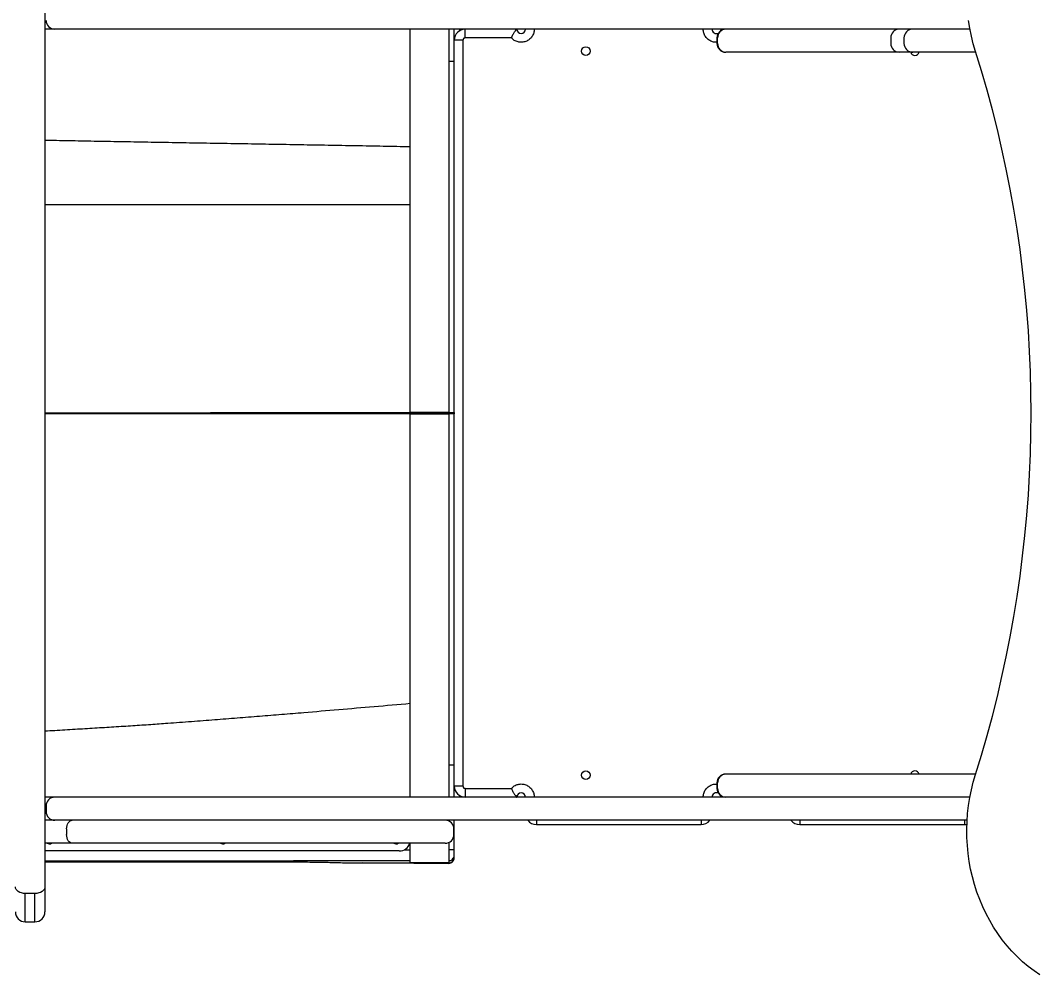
# Model space of a CAD drawing. Header units: millimetres. Extents: x -6502 to 7455, y -8041 to 5981.
# Drawn here: x -3928 to -3000, y 1419 to 2289 of the extents above; entities that cross this region are included whole.
import ezdxf

# ---------------------------------------------------------------- set-up
doc = ezdxf.new("R2010")
doc.units = ezdxf.units.MM
for name, color, linetype in [('DIKOM_ОБЪЕКТ', 7, 'Continuous'), ('DIKOM_РАЗМЕР_ЗОНА', 7, 'Continuous'), ('DIKOM_РАЗМЕР_ОБЪЕКТА', 7, 'Continuous')]:
    doc.layers.add(name, color=color, linetype=linetype)
doc.styles.add('style1', font='arial.ttf', dxfattribs={"width": 0.8})
doc.dimstyles.new('1-50', dxfattribs={"dimtxt": 300, "dimasz": 200, "dimexe": 100, "dimexo": 0, "dimgap": 100, "dimtad": 1, "dimtxsty": 'style1', "dimcen": 200, "dimclrd": 7, "dimclre": 7, "dimclrt": 7, "dimadec": 1, "dimazin": 2, "dimtfac": 1, "dimtmove": 0, "dimatfit": 2, "dimfxl": 0, "dimlwd": 25, "dimlwe": 18, "dimarcsym": 0})

# ---------------------------------------------------------------- blocks, each defined once
blk = doc.blocks.new('*D9')
at = {"layer": 'Defpoints', "color": 0, "transparency": 16777216}
for p in [(-5002.4, 2279.35), (3221.36, -679.08), (3221.36, -6822.7)]:
    blk.add_point(p, dxfattribs=at)
at = {"layer": 'DIKOM_РАЗМЕР_ОБЪЕКТА', "color": 7, "lineweight": 18, "transparency": 16777216}
for p, q in [((-5002.4, 2279.35), (-5002.4, -6922.7)), ((3221.36, -679.08), (3221.36, -6922.7))]:
    blk.add_line(p, q, dxfattribs=at)
at = {"layer": 'DIKOM_РАЗМЕР_ОБЪЕКТА', "color": 7, "lineweight": 25, "transparency": 16777216}
blk.add_line((-4802.4, -6822.7), (3021.36, -6822.7), dxfattribs=at)
at = {"layer": 'DIKOM_РАЗМЕР_ОБЪЕКТА', "color": 7, "transparency": 16777216}
for points in [[(-4802.4, -6789.37), (-4802.4, -6856.04), (-5002.4, -6822.7)], [(3021.36, -6789.37), (3021.36, -6856.04), (3221.36, -6822.7)]]:
    blk.add_solid(points, dxfattribs=at)
at = {"layer": 'DIKOM_РАЗМЕР_ОБЪЕКТА', "color": 7, "transparency": 16777216, "insert": (-897.4, -6569.53), "char_height": 300, "attachment_point": 5, "style": 'style1'}
blk.add_mtext('8200', dxfattribs=at)
blk = doc.blocks.new('*D11')
at = {"layer": 'Defpoints', "color": 0, "transparency": 16777216}
for p in [(-6502.4, 2127.77), (4721.36, -677.29), (4721.36, -7940.86)]:
    blk.add_point(p, dxfattribs=at)
at = {"layer": 'DIKOM_РАЗМЕР_ЗОНА', "color": 7, "lineweight": 18, "transparency": 16777216}
for p, q in [((-6502.4, 2127.77), (-6502.4, -8040.86)), ((4721.36, -677.29), (4721.36, -8040.86))]:
    blk.add_line(p, q, dxfattribs=at)
at = {"layer": 'DIKOM_РАЗМЕР_ЗОНА', "color": 7, "lineweight": 25, "transparency": 16777216}
blk.add_line((-6302.4, -7940.86), (4521.36, -7940.86), dxfattribs=at)
at = {"layer": 'DIKOM_РАЗМЕР_ЗОНА', "color": 7, "transparency": 16777216}
for points in [[(-6302.4, -7907.52), (-6302.4, -7974.19), (-6502.4, -7940.86)], [(4521.36, -7907.52), (4521.36, -7974.19), (4721.36, -7940.86)]]:
    blk.add_solid(points, dxfattribs=at)
at = {"layer": 'DIKOM_РАЗМЕР_ЗОНА', "color": 7, "transparency": 16777216, "insert": (-207.97, -7687.68), "char_height": 300, "attachment_point": 5, "style": 'style1'}
blk.add_mtext('11200', dxfattribs=at)

msp = doc.modelspace()

# ---------------------------------------------------------------- linework, layer by layer
at = {"layer": 'DIKOM_ОБЪЕКТ', "color": 7, "linetype": 'Continuous', "lineweight": 15}
for p, q in [((-3062.645, 2280.685), (-3894.753, 2280.685)), ((-3527.754, 2279.346), (-3527.754, 2280.685)), ((-3522.754, 2272.685), (-3522.754, 2280.685)), ((-3062.645, 2280.685), (-3112.753, 2280.685)), ((-3524.753, 2270.685), (-3532.753, 2270.685)), ((-3524.753, 2270.685), (-3524.753, 1590.685)), ((-3480.698, 2272.685), (-3522.754, 2272.685)), ((-3293.251, 2272.685), (-3293.251, 2267.685)), ((-3292.648, 2272.685), (-3293.251, 2272.685)), ((-3292.648, 2267.685), (-3293.251, 2267.685)), ((-3292.648, 2267.685), (-3292.648, 2272.685)), ((-3134.815, 2272.685), (-3134.815, 2267.685)), ((-3122.753, 2272.685), (-3122.753, 2267.685)), ((-3127.297, 2259.685), (-3285.13, 2259.685)), ((-3057.343, 2259.685), (-3112.753, 2259.685)), ((-3537.753, 2251.204), (-3537.753, 1931.185)), ((-3532.753, 2251.204), (-3537.753, 2251.204)), ((-3532.753, 1931.185), (-3532.753, 2251.204)), ((-3572.753, 2120.685), (-3572.753, 2173.37)), ((-3572.753, 1931.185), (-3572.753, 2120.685)), ((-3905.753, 1931.14), (-3776.217, 1931.122)), ((-3775.919, 1930.685), (-3905.753, 1930.685)), ((-3905.753, 1930.685), (-3775.979, 1930.685)), ((-3537.753, 1931.185), (-3572.753, 1931.185)), ((-3572.753, 1930.685), (-3572.753, 1931.185)), ((-3572.753, 1930.685), (-3537.753, 1930.685)), ((-3537.753, 1931.185), (-3537.753, 1930.685)), ((-3537.753, 1931.185), (-3532.753, 1931.185)), ((-3537.753, 1930.185), (-3537.753, 1930.685)), ((-3532.753, 1931.185), (-3532.753, 1930.185)), ((-3776.157, 1930.124), (-3905.753, 1930.142)), ((-3572.753, 1666.221), (-3572.753, 1930.185)), ((-3572.753, 1930.185), (-3537.753, 1930.185)), ((-3537.753, 1930.185), (-3537.753, 1610.166)), ((-3532.753, 1930.185), (-3537.753, 1930.185)), ((-3532.753, 1610.166), (-3532.753, 1930.185)), ((-3537.753, 1610.166), (-3532.753, 1610.166)), ((-3127.297, 1601.685), (-3285.13, 1601.685)), ((-3057.491, 1601.685), (-3112.753, 1601.685)), ((-3524.753, 1590.685), (-3532.753, 1590.685)), ((-3522.754, 1588.685), (-3480.698, 1588.685)), ((-3522.754, 1588.685), (-3522.754, 1580.685)), ((-3293.251, 1593.685), (-3293.251, 1588.685)), ((-3292.648, 1593.685), (-3293.251, 1593.685)), ((-3292.648, 1588.685), (-3293.251, 1588.685)), ((-3292.648, 1588.685), (-3292.648, 1593.685)), ((-3062.731, 1580.685), (-3894.753, 1580.685)), ((-3527.754, 1580.685), (-3527.754, 1582.025)), ((-3062.731, 1580.685), (-3112.753, 1580.685)), ((-3905.705, 1572.685), (-3904.754, 1572.685)), ((-3904.754, 1572.685), (-3904.754, 1567.685)), ((-3904.754, 1567.685), (-3905.675, 1567.685)), ((-3065.236, 1559.685), (-3894.753, 1559.685)), ((-3537.753, 1559.685), (-3537.753, 1559.022)), ((-3532.753, 1532.713), (-3532.753, 1559.685)), ((-3457.754, 1559.685), (-3457.754, 1555.685)), ((-3307.753, 1559.685), (-3307.753, 1555.685)), ((-3217.753, 1559.685), (-3217.753, 1555.685)), ((-3067.754, 1559.685), (-3067.754, 1555.685)), ((-3886.047, 1551.685), (-3886.047, 1546.685)), ((-3532.944, 1546.685), (-3532.944, 1551.685)), ((-3457.754, 1555.685), (-3307.753, 1555.685)), ((-3217.753, 1555.685), (-3067.754, 1555.685)), ((-3582.754, 1531.685), (-3905.753, 1531.685)), ((-3578.337, 1532.713), (-3572.753, 1532.713)), ((-3572.753, 1532.713), (-3572.753, 1538.685)), ((-3537.753, 1539.349), (-3537.753, 1532.713)), ((-3537.753, 1522.713), (-3537.753, 1520.685)), ((-3532.753, 1525.684), (-3532.753, 1527.712)), ((-3532.753, 1525.362), (-3532.753, 1525.684)), ((-3905.753, 1521.863), (-3712.754, 1521.863)), ((-3616.707, 1520.685), (-3572.753, 1520.685)), ((-3537.753, 1520.685), (-3572.753, 1520.685)), ((-3537.753, 1520.362), (-3559.242, 1520.362)), ((-3537.753, 1520.685), (-3537.753, 1520.362)), ((-3914.853, 1492.881), (-3923.653, 1492.881)), ((-3923.653, 1467.024), (-3923.653, 1492.881)), ((-3914.853, 1467.024), (-3914.853, 1492.881)), ((-3923.653, 1467.024), (-3914.853, 1467.024))]:
    msp.add_line(p, q, dxfattribs=at)
at = {"layer": 'DIKOM_ОБЪЕКТ', "color": 7, "linetype": 'Continuous', "lineweight": 15, "flags": 128}
for points in [[(-3057.574, 2260.413), (-3059.61, 2267.341), (-3061.351, 2274.375), (-3062.794, 2281.498), (-3063.933, 2288.695)], [(-3289.753, 2280.685), (-3289.949, 2279.449), (-3290.106, 2279.044)], [(-3057.574, 1601.425), (-3052.149, 1619.031), (-3047.023, 1636.757), (-3042.198, 1654.594), (-3037.675, 1672.537), (-3033.457, 1690.579), (-3029.545, 1708.712), (-3025.94, 1726.93), (-3022.644, 1745.226), (-3019.658, 1763.593), (-3016.983, 1782.024), (-3014.621, 1800.511), (-3012.572, 1819.048), (-3010.837, 1837.628), (-3009.416, 1856.244), (-3008.311, 1874.888), (-3007.521, 1893.553), (-3007.047, 1912.232), (-3006.888, 1930.919), (-3007.047, 1949.606), (-3007.521, 1968.285), (-3008.311, 1986.951), (-3009.416, 2005.595), (-3010.837, 2024.21), (-3012.572, 2042.79), (-3014.621, 2061.327), (-3016.983, 2079.814), (-3019.658, 2098.245), (-3022.644, 2116.612), (-3025.94, 2134.908), (-3029.545, 2153.126), (-3033.457, 2171.259), (-3037.675, 2189.301), (-3042.198, 2207.244), (-3047.023, 2225.082), (-3052.149, 2242.807), (-3057.574, 2260.413)], [(-3776.217, 1931.122), (-3776.207, 1931.034), (-3776.191, 1930.951), (-3776.167, 1930.876), (-3776.138, 1930.81), (-3776.103, 1930.757), (-3776.064, 1930.718), (-3776.022, 1930.693), (-3775.979, 1930.685)], [(-3776.157, 1930.124), (-3776.158, 1930.23), (-3776.148, 1930.333), (-3776.128, 1930.43), (-3776.099, 1930.517), (-3776.061, 1930.588), (-3776.018, 1930.641), (-3775.97, 1930.674), (-3775.919, 1930.685)], [(-2998.793, 1418.701), (-3004.252, 1422.413), (-3009.548, 1426.429), (-3014.667, 1430.738), (-3019.599, 1435.33), (-3024.331, 1440.194), (-3028.853, 1445.319), (-3033.152, 1450.692), (-3037.219, 1456.301), (-3041.045, 1462.133), (-3044.62, 1468.172), (-3047.936, 1474.406), (-3050.984, 1480.819), (-3053.758, 1487.396), (-3056.251, 1494.122), (-3058.457, 1500.979), (-3060.371, 1507.953), (-3061.988, 1515.027), (-3063.305, 1522.183), (-3064.318, 1529.404), (-3065.025, 1536.674), (-3065.423, 1543.975), (-3065.514, 1551.29), (-3065.295, 1558.601), (-3064.768, 1565.892), (-3063.933, 1573.144), (-3062.794, 1580.34), (-3061.351, 1587.463), (-3059.61, 1594.497), (-3057.574, 1601.425)], [(-3290.106, 1582.326), (-3289.949, 1581.921), (-3289.753, 1580.685)], [(-3886.047, 1551.685), (-3885.949, 1553.246), (-3885.661, 1554.747), (-3885.192, 1556.13), (-3884.561, 1557.342), (-3883.792, 1558.337), (-3882.915, 1559.076), (-3881.963, 1559.532), (-3880.974, 1559.685)], [(-3067.754, 1555.685), (-3065.802, 1555.877), (-3065.41, 1555.964)], [(-3880.974, 1538.685), (-3881.963, 1538.839), (-3882.915, 1539.294), (-3883.792, 1540.033), (-3884.561, 1541.028), (-3885.192, 1542.241), (-3885.661, 1543.624), (-3885.949, 1545.125), (-3886.047, 1546.685)], [(-3532.753, 1532.713), (-3532.85, 1532.713), (-3533.134, 1532.713), (-3533.596, 1532.713), (-3534.218, 1532.713), (-3534.975, 1532.713), (-3535.84, 1532.713), (-3536.778, 1532.713), (-3537.753, 1532.713)], [(-3923.653, 1492.881), (-3925.429, 1492.996), (-3927.136, 1493.336), (-3928.709, 1493.89), (-3930.088, 1494.635), (-3931.22, 1495.543), (-3932.061, 1496.579), (-3932.578, 1497.703), (-3932.753, 1498.871)], [(-3905.753, 1498.871), (-3905.928, 1497.703), (-3906.446, 1496.579), (-3907.287, 1495.543), (-3908.419, 1494.635), (-3909.798, 1493.89), (-3911.371, 1493.336), (-3913.078, 1492.996), (-3914.853, 1492.881)]]:
    msp.add_lwpolyline(points, dxfattribs=at)
at = {"layer": 'DIKOM_ОБЪЕКТ', "color": 7, "linetype": 'Continuous', "lineweight": 15}
for centre in [(-3412.753, 2260.685), (-3412.753, 1600.685)]:
    msp.add_circle(centre, 4, dxfattribs=at)
for centre, radius, start, end in [((-3896.753, 2288.685), 8, 180, 270), ((-3522.753, 2270.685), 10, 90, 180), ((-3471.753, 2280.685), 4, 180, 0), ((-3293.753, 2280.685), 4, 180, 297.71231), ((-3285.251, 2272.685), 8, 90, 180), ((-3284.882, 2272.919), 7.77, 91.834301, 181.724523), ((-3127.048, 2272.919), 7.77, 91.835775, 181.723049), ((-3114.753, 2272.685), 8, 90, 180), ((-3285.251, 2267.685), 8, 180, 270), ((-3284.882, 2267.451), 7.77, 178.274748, 268.166427), ((-3127.048, 2267.451), 7.77, 178.276223, 268.164953), ((-3114.753, 2267.685), 8, 180, 270), ((-3112.753, 2260.685), 4, 194.612346, 345.522488), ((-3533.253, 1931.185), 0.5, 270, 0.000008), ((-3533.253, 1930.185), 0.5, 0, 90), ((-3285.251, 1593.685), 8, 90, 180), ((-3284.881, 1593.919), 7.77, 91.836068, 181.724461), ((-3112.753, 1600.685), 4, 14.477512, 165.215931), ((-3522.753, 1590.685), 10, 180, 270), ((-3285.251, 1588.685), 8, 180, 270), ((-3284.882, 1588.451), 7.77, 178.273806, 268.165665), ((-3896.753, 1572.685), 8, 90, 180), ((-3471.753, 1580.685), 4, 0, 180), ((-3293.753, 1580.685), 4, 62.288259, 180), ((-3896.753, 1567.685), 8, 180, 270), ((-3540.944, 1551.685), 8, 0, 90), ((-3457.753, 1565.685), 10, 216.869898, 270), ((-3307.753, 1565.685), 10, 270, 323.130102), ((-3217.753, 1565.685), 10, 216.869898, 270), ((-3540.944, 1546.685), 8, 270, 0), ((-3901.753, 1542.685), 4.5, 242.904938, 295.490228), ((-3743.753, 1542.685), 4.5, 242.904938, 295.490228), ((-3585.753, 1542.685), 4.5, 242.904938, 295.490228), ((-3582.753, 1541.685), 10, 270, 342.402332), ((-3537.753, 1527.713), 4.999, 269.991429, 359.997642), ((-3537.753, 1525.685), 5, 269.992983, 359.996088), ((-3537.753, 1525.362), 4.999, 269.991429, 359.997642), ((-3923.653, 1476.124), 9.1, 180, 270), ((-3914.853, 1476.124), 9.1, 270, 0)]:
    msp.add_arc(centre, radius, start, end, dxfattribs=at)
for points, knots in [([(-3905.753, 2362.499), (-3905.753, 2356.282), (-3905.753, 2343.848), (-3905.753, 2324.315), (-3905.753, 2304.079), (-3905.753, 2282.998), (-3905.753, 2262.751), (-3905.753, 2243.512), (-3905.753, 2225.392), (-3905.753, 2206.857), (-3905.753, 2187.917), (-3905.753, 2166.813), (-3905.753, 2143.494), (-3905.753, 2117.818), (-3905.753, 2091.716), (-3905.753, 2065.179), (-3905.753, 2038.47), (-3905.753, 2011.644), (-3905.753, 1984.772), (-3905.753, 1957.765), (-3905.753, 1930.521), (-3905.753, 1903.113), (-3905.753, 1875.619), (-3905.753, 1848.264), (-3905.753, 1821.133), (-3905.753, 1796.193), (-3905.753, 1773.42), (-3905.753, 1752.819), (-3905.753, 1732.494), (-3905.753, 1712.462), (-3905.753, 1691.014), (-3905.753, 1668.23), (-3905.753, 1644.364), (-3905.753, 1621.12), (-3905.753, 1598.615), (-3905.753, 1576.968), (-3905.753, 1556.19), (-3905.753, 1536.348), (-3905.753, 1517.186), (-3905.753, 1504.977), (-3905.753, 1498.871)], [0, 0, 0, 0, 0.02604, 0.052076, 0.078684, 0.1054517, 0.132588, 0.1541407, 0.1756992, 0.1976448, 0.2196511, 0.2416671, 0.270164, 0.2986559, 0.3274437, 0.3563035, 0.3853155, 0.4139079, 0.4425505, 0.4712717, 0.4999998, 0.5292495, 0.5584938, 0.5876508, 0.6167636, 0.6457574, 0.6684332, 0.6911156, 0.7135582, 0.7359418, 0.7583355, 0.7863518, 0.8143633, 0.8419404, 0.8693711, 0.89646, 0.9227494, 0.948854, 0.9744244, 1, 1, 1, 1]), ([(-3896.754, 2280.685), (-3896.81, 2280.685), (-3896.927, 2280.685), (-3897.901, 2280.685), (-3899.514, 2280.685), (-3901.796, 2280.685), (-3903.982, 2280.685), (-3905.391, 2280.685), (-3905.753, 2280.685)], [0, 0, 0, 0, 0.172164, 0.3546402, 0.544708, 0.7388056, 0.9328973, 1, 1, 1, 1]), ([(-3894.753, 2280.685), (-3895.005, 2280.685), (-3895.393, 2280.685), (-3895.859, 2280.685), (-3896.177, 2280.685), (-3896.436, 2280.685), (-3896.685, 2280.685), (-3896.727, 2280.685), (-3896.754, 2280.685)], [0, 0, 0, 0, 0.239448, 0.3696604, 0.5000052, 0.6301625, 0.7605377, 1, 1, 1, 1]), ([(-3572.753, 2173.37), (-3572.753, 2197.73), (-3572.753, 2223.611), (-3572.753, 2251), (-3572.753, 2255.571), (-3572.753, 2260.039), (-3572.753, 2264.303), (-3572.753, 2268.263), (-3572.753, 2271.83), (-3572.753, 2274.916), (-3572.753, 2277.469), (-3572.753, 2279.356), (-3572.753, 2280.428), (-3572.753, 2280.647), (-3572.753, 2280.685)], [0, 0, 0, 0, 0.6107029, 0.6488722, 0.6870044, 0.7251357, 0.7632685, 0.8014002, 0.8395328, 0.877665, 0.9157966, 0.953929, 0.9920613, 1, 1, 1, 1]), ([(-3537.753, 2280.685), (-3537.753, 2280.643), (-3537.753, 2280.408), (-3537.753, 2278.887), (-3537.753, 2276.143), (-3537.753, 2272.375), (-3537.753, 2267.832), (-3537.753, 2262.662), (-3537.753, 2257.048), (-3537.753, 2253.156), (-3537.753, 2251.204)], [0, 0, 0, 0, 0.0309411, 0.1695279, 0.307418, 0.4461104, 0.5840331, 0.7225777, 0.8608759, 1, 1, 1, 1]), ([(-3532.753, 2251.204), (-3532.753, 2253.482), (-3532.753, 2258.023), (-3532.753, 2264.567), (-3532.753, 2270.619), (-3532.753, 2275.844), (-3532.753, 2279.242), (-3532.753, 2280.497), (-3532.753, 2280.685)], [0, 0, 0, 0, 0.1940136, 0.386882, 0.5800843, 0.772421, 0.9658361, 1, 1, 1, 1]), ([(-3459.753, 2280.685), (-3459.854, 2279.507), (-3460.061, 2277.096), (-3461.725, 2273.771), (-3464.243, 2271.09), (-3467.41, 2269.313), (-3470.954, 2268.526), (-3474.619, 2268.846), (-3478.076, 2270.216), (-3479.837, 2271.875), (-3480.698, 2272.685)], [0, 0, 0, 0, 0.1221149, 0.2499996, 0.3778914, 0.499996, 0.6221168, 0.7500085, 0.8778929, 1, 1, 1, 1]), ([(-3480.698, 2272.685), (-3480.218, 2273.719), (-3479.711, 2274.81), (-3478.702, 2276.674), (-3477.679, 2278.39), (-3476.527, 2279.87), (-3475.862, 2280.578), (-3475.79, 2280.65), (-3475.754, 2280.685)], [0, 0, 0, 0, 0.2506544, 0.2646174, 0.500254, 0.7493969, 0.8748161, 1, 1, 1, 1]), ([(-3293.251, 2268.828), (-3293.7, 2268.774), (-3295.319, 2268.578), (-3298.1, 2269.356), (-3301.263, 2271.077), (-3303.782, 2273.775), (-3305.445, 2277.096), (-3305.652, 2279.507), (-3305.754, 2280.685)], [0, 0, 0, 0, 0.0700366, 0.2525888, 0.4351166, 0.6262955, 0.817453, 1, 1, 1, 1]), ([(-3288.89, 2279.696), (-3288.969, 2279.804), (-3289.28, 2280.223), (-3289.635, 2280.557), (-3289.714, 2280.643), (-3289.753, 2280.685)], [0, 0, 0, 0, 0.1465648, 0.5736608, 1, 1, 1, 1]), ([(-3112.753, 2280.685), (-3113.005, 2280.685), (-3113.393, 2280.685), (-3113.859, 2280.685), (-3114.177, 2280.685), (-3114.436, 2280.685), (-3114.685, 2280.685), (-3114.727, 2280.685), (-3114.754, 2280.685)], [0, 0, 0, 0, 0.2394417, 0.3696507, 0.4999921, 0.6302423, 0.760544, 1, 1, 1, 1]), ([(-3522.754, 2272.685), (-3523.005, 2272.659), (-3523.393, 2272.617), (-3523.859, 2272.368), (-3524.178, 2272.11), (-3524.436, 2271.791), (-3524.686, 2271.325), (-3524.727, 2270.937), (-3524.753, 2270.685)], [0, 0, 0, 0, 0.2394557, 0.3695282, 0.5000073, 0.630213, 0.7605586, 1, 1, 1, 1]), ([(-3114.754, 2259.685), (-3114.851, 2259.685), (-3115.046, 2259.685), (-3116.617, 2259.685), (-3119.143, 2259.685), (-3122.611, 2259.685), (-3125.737, 2259.685), (-3127.297, 2259.685)], [0, 0, 0, 0, 0.1996035, 0.3997979, 0.600195, 0.800394, 1, 1, 1, 1]), ([(-3112.753, 2259.685), (-3113.005, 2259.685), (-3113.393, 2259.685), (-3113.859, 2259.685), (-3114.177, 2259.685), (-3114.436, 2259.685), (-3114.685, 2259.685), (-3114.727, 2259.685), (-3114.754, 2259.685)], [0, 0, 0, 0, 0.2394417, 0.3696507, 0.4999921, 0.6302423, 0.760544, 1, 1, 1, 1]), ([(-3572.753, 2173.37), (-3580.979, 2173.528), (-3597.535, 2173.845), (-3622.522, 2174.303), (-3647.75, 2174.753), (-3673.128, 2175.195), (-3698.54, 2175.63), (-3723.873, 2176.06), (-3749.019, 2176.484), (-3774.26, 2176.91), (-3799.471, 2177.338), (-3824.519, 2177.77), (-3848.897, 2178.199), (-3872.455, 2178.628), (-3891.346, 2178.98), (-3902.279, 2179.2), (-3905.753, 2179.27)], [0, 0, 0, 0, 0.0722372, 0.1453852, 0.2194021, 0.2940082, 0.3689511, 0.4439842, 0.5188617, 0.5933398, 0.6706721, 0.7470174, 0.8220744, 0.8954926, 0.9667949, 1, 1, 1, 1]), ([(-3572.753, 2120.685), (-3579.826, 2120.685), (-3594.045, 2120.685), (-3615.466, 2120.685), (-3637.036, 2120.685), (-3658.681, 2120.685), (-3682.576, 2120.685), (-3708.615, 2120.685), (-3736.637, 2120.685), (-3763.308, 2120.685), (-3788.553, 2120.685), (-3812.331, 2120.685), (-3835.544, 2120.685), (-3858.121, 2120.685), (-3880.025, 2120.685), (-3895.727, 2120.685), (-3904.244, 2120.685), (-3905.753, 2120.685)], [0, 0, 0, 0, 0.0612706, 0.123174, 0.1855432, 0.2482455, 0.3111761, 0.3937484, 0.4762794, 0.5585262, 0.631527, 0.7039506, 0.7756513, 0.8464986, 0.916375, 0.9851801, 1, 1, 1, 1]), ([(-3776.217, 1931.122), (-3769.938, 1931.124), (-3757.397, 1931.129), (-3737.999, 1931.133), (-3718.232, 1931.138), (-3698.071, 1931.142), (-3677.61, 1931.147), (-3656.932, 1931.153), (-3636.1, 1931.16), (-3615.119, 1931.168), (-3593.986, 1931.178), (-3579.842, 1931.183), (-3572.753, 1931.185)], [0, 0, 0, 0, 0.100332, 0.2003828, 0.300404, 0.4006436, 0.5009974, 0.6008594, 0.7004412, 0.7999938, 0.8997629, 1, 1, 1, 1]), ([(-3775.979, 1930.685), (-3769.697, 1930.685), (-3757.134, 1930.685), (-3737.696, 1930.685), (-3717.901, 1930.685), (-3697.748, 1930.685), (-3677.348, 1930.685), (-3656.746, 1930.685), (-3635.981, 1930.685), (-3615.03, 1930.685), (-3593.931, 1930.685), (-3579.816, 1930.685), (-3572.753, 1930.685)], [0, 0, 0, 0, 0.1004937, 0.2009735, 0.3013433, 0.4015405, 0.5017837, 0.6012046, 0.7005673, 0.800163, 0.900019, 1, 1, 1, 1]), ([(-3572.753, 1930.685), (-3579.854, 1930.685), (-3594.059, 1930.685), (-3615.316, 1930.685), (-3636.454, 1930.685), (-3657.373, 1930.685), (-3676.852, 1930.685), (-3694.902, 1930.685), (-3711.586, 1930.685), (-3728.049, 1930.685), (-3744.268, 1930.685), (-3760.28, 1930.685), (-3770.694, 1930.685), (-3775.919, 1930.685)], [0, 0, 0, 0, 0.1005434, 0.2011269, 0.301762, 0.4021252, 0.5018859, 0.5846689, 0.6673701, 0.7501266, 0.8331134, 0.9162617, 1, 1, 1, 1]), ([(-3572.753, 1930.685), (-3572.753, 1930.678), (-3572.753, 1930.663), (-3572.753, 1930.547), (-3572.753, 1930.382), (-3572.753, 1930.251), (-3572.753, 1930.185)], [0, 0, 0, 0, 0.2500661, 0.500175, 0.7501248, 1, 1, 1, 1]), ([(-3537.753, 1930.685), (-3537.187, 1930.685), (-3536.317, 1930.685), (-3535.269, 1930.685), (-3534.548, 1930.685), (-3533.967, 1930.685), (-3533.406, 1930.685), (-3533.314, 1930.685), (-3533.254, 1930.685)], [0, 0, 0, 0, 0.2394698, 0.3683517, 0.4999912, 0.63164, 0.7605522, 1, 1, 1, 1]), ([(-3537.753, 1930.685), (-3537.187, 1930.685), (-3536.317, 1930.685), (-3535.269, 1930.685), (-3534.548, 1930.685), (-3533.967, 1930.685), (-3533.406, 1930.685), (-3533.314, 1930.685), (-3533.254, 1930.685)], [0, 0, 0, 0, 0.2394698, 0.3683517, 0.4999912, 0.63164, 0.7605522, 1, 1, 1, 1]), ([(-3572.753, 1930.185), (-3579.871, 1930.183), (-3594.098, 1930.177), (-3615.388, 1930.167), (-3636.547, 1930.158), (-3657.485, 1930.151), (-3678.12, 1930.145), (-3698.42, 1930.141), (-3718.392, 1930.137), (-3738.023, 1930.133), (-3757.356, 1930.13), (-3769.877, 1930.126), (-3776.157, 1930.124)], [0, 0, 0, 0, 0.100661, 0.2012076, 0.3018859, 0.4021957, 0.5018949, 0.6012406, 0.7004781, 0.7998513, 0.8996056, 1, 1, 1, 1]), ([(-3905.753, 1641.063), (-3902.77, 1641.236), (-3893.651, 1641.766), (-3878.522, 1642.671), (-3860.537, 1643.764), (-3842.995, 1644.855), (-3825.988, 1645.929), (-3809.689, 1646.993), (-3791.794, 1648.256), (-3772.373, 1649.691), (-3751.212, 1651.312), (-3730.544, 1652.938), (-3710.162, 1654.575), (-3689.937, 1656.229), (-3665.911, 1658.224), (-3637.88, 1660.597), (-3605.554, 1663.376), (-3583.783, 1665.265), (-3572.753, 1666.221)], [0, 0, 0, 0, 0.0274932, 0.0840512, 0.1389416, 0.192323, 0.2443523, 0.2940521, 0.3403159, 0.4055172, 0.4683393, 0.5297838, 0.5904077, 0.6505913, 0.7106215, 0.8052735, 0.9013537, 1, 1, 1, 1]), ([(-3572.753, 1580.685), (-3572.753, 1580.714), (-3572.753, 1580.906), (-3572.753, 1581.705), (-3572.753, 1583.091), (-3572.753, 1584.938), (-3572.753, 1587.165), (-3572.753, 1589.75), (-3572.753, 1592.651), (-3572.753, 1595.823), (-3572.753, 1599.217), (-3572.753, 1602.78), (-3572.753, 1607.687), (-3572.753, 1613.938), (-3572.753, 1621.397), (-3572.753, 1628.87), (-3572.753, 1643.81), (-3572.753, 1656.261), (-3572.753, 1666.221)], [0, 0, 0, 0, 0.006745, 0.0449344, 0.0831228, 0.1213124, 0.1595017, 0.1976917, 0.2358813, 0.2740698, 0.3122589, 0.3504472, 0.3886371, 0.4650041, 0.5414328, 0.6178591, 0.6942877, 1, 1, 1, 1]), ([(-3537.753, 1610.166), (-3537.753, 1608.227), (-3537.753, 1604.344), (-3537.753, 1598.745), (-3537.753, 1593.567), (-3537.753, 1589.026), (-3537.753, 1585.247), (-3537.753, 1582.498), (-3537.753, 1580.966), (-3537.753, 1580.73), (-3537.753, 1580.685)], [0, 0, 0, 0, 0.1381336, 0.2766374, 0.4144457, 0.5530596, 0.6908984, 0.829361, 0.9675824, 1, 1, 1, 1]), ([(-3532.753, 1580.685), (-3532.753, 1580.885), (-3532.753, 1582.147), (-3532.753, 1585.561), (-3532.753, 1590.785), (-3532.753, 1596.846), (-3532.753, 1603.373), (-3532.753, 1607.904), (-3532.753, 1610.166)], [0, 0, 0, 0, 0.0361632, 0.2284549, 0.4218262, 0.6140739, 0.8072962, 1, 1, 1, 1]), ([(-3114.754, 1601.685), (-3114.851, 1601.685), (-3115.046, 1601.685), (-3116.617, 1601.685), (-3119.143, 1601.685), (-3122.611, 1601.685), (-3125.737, 1601.685), (-3127.297, 1601.685)], [0, 0, 0, 0, 0.1996035, 0.3997979, 0.600195, 0.800394, 1, 1, 1, 1]), ([(-3112.753, 1601.685), (-3113.005, 1601.685), (-3113.393, 1601.685), (-3113.859, 1601.685), (-3114.177, 1601.685), (-3114.436, 1601.685), (-3114.685, 1601.685), (-3114.727, 1601.685), (-3114.754, 1601.685)], [0, 0, 0, 0, 0.2394417, 0.3696507, 0.4999921, 0.6302423, 0.760544, 1, 1, 1, 1]), ([(-3524.753, 1590.685), (-3524.727, 1590.434), (-3524.686, 1590.045), (-3524.436, 1589.58), (-3524.178, 1589.261), (-3523.859, 1589.003), (-3523.394, 1588.754), (-3523.005, 1588.712), (-3522.754, 1588.685)], [0, 0, 0, 0, 0.2393856, 0.3696738, 0.4999489, 0.6302721, 0.7605253, 1, 1, 1, 1]), ([(-3480.698, 1588.685), (-3479.837, 1589.496), (-3478.076, 1591.155), (-3474.619, 1592.524), (-3470.954, 1592.844), (-3467.409, 1592.058), (-3464.243, 1590.281), (-3461.725, 1587.599), (-3460.061, 1584.274), (-3459.854, 1581.863), (-3459.753, 1580.685)], [0, 0, 0, 0, 0.122107, 0.2499882, 0.3778799, 0.4999988, 0.6221073, 0.749993, 0.8778851, 1, 1, 1, 1]), ([(-3480.698, 1588.685), (-3480.218, 1587.652), (-3479.712, 1586.56), (-3479.126, 1585.48), (-3478.875, 1585.02), (-3478.397, 1584.185), (-3477.472, 1582.717), (-3476.527, 1581.5), (-3475.862, 1580.792), (-3475.79, 1580.721), (-3475.754, 1580.685)], [0, 0, 0, 0, 0.2504639, 0.2644009, 0.2898343, 0.3752526, 0.5006723, 0.7496011, 0.8749172, 1, 1, 1, 1]), ([(-3305.754, 1580.685), (-3305.652, 1581.863), (-3305.445, 1584.275), (-3303.782, 1587.596), (-3301.263, 1590.293), (-3298.1, 1592.015), (-3295.319, 1592.792), (-3293.7, 1592.597), (-3293.251, 1592.542)], [0, 0, 0, 0, 0.1825462, 0.373714, 0.564883, 0.7474161, 0.9299647, 1, 1, 1, 1]), ([(-3896.754, 1580.685), (-3896.81, 1580.685), (-3896.927, 1580.685), (-3897.901, 1580.685), (-3899.514, 1580.685), (-3901.796, 1580.685), (-3903.982, 1580.685), (-3905.391, 1580.685), (-3905.753, 1580.685)], [0, 0, 0, 0, 0.172164, 0.3546402, 0.544708, 0.7388056, 0.9328973, 1, 1, 1, 1]), ([(-3894.753, 1580.685), (-3895.005, 1580.685), (-3895.393, 1580.685), (-3895.859, 1580.685), (-3896.177, 1580.685), (-3896.436, 1580.685), (-3896.685, 1580.685), (-3896.727, 1580.685), (-3896.754, 1580.685)], [0, 0, 0, 0, 0.239448, 0.3696604, 0.5000052, 0.6301625, 0.7605377, 1, 1, 1, 1]), ([(-3288.862, 1581.711), (-3288.951, 1581.59), (-3289.272, 1581.156), (-3289.636, 1580.812), (-3289.714, 1580.728), (-3289.753, 1580.685)], [0, 0, 0, 0, 0.1612042, 0.5809965, 1, 1, 1, 1]), ([(-3112.753, 1580.685), (-3113.005, 1580.685), (-3113.393, 1580.685), (-3113.859, 1580.685), (-3114.177, 1580.685), (-3114.436, 1580.685), (-3114.685, 1580.685), (-3114.727, 1580.685), (-3114.754, 1580.685)], [0, 0, 0, 0, 0.2394417, 0.3696507, 0.4999921, 0.6302423, 0.760544, 1, 1, 1, 1]), ([(-3896.754, 1559.685), (-3896.81, 1559.685), (-3896.927, 1559.685), (-3897.901, 1559.685), (-3899.514, 1559.685), (-3901.796, 1559.685), (-3903.982, 1559.685), (-3905.391, 1559.685), (-3905.753, 1559.685)], [0, 0, 0, 0, 0.172164, 0.3546402, 0.544708, 0.7388056, 0.9328973, 1, 1, 1, 1]), ([(-3894.753, 1559.685), (-3895.005, 1559.685), (-3895.393, 1559.685), (-3895.859, 1559.685), (-3896.177, 1559.685), (-3896.436, 1559.685), (-3896.685, 1559.685), (-3896.727, 1559.685), (-3896.754, 1559.685)], [0, 0, 0, 0, 0.239448, 0.3696604, 0.5000052, 0.6301625, 0.7605377, 1, 1, 1, 1]), ([(-3880.974, 1538.685), (-3882.638, 1538.685), (-3886.004, 1538.685), (-3891.614, 1538.685), (-3897.68, 1538.685), (-3902.447, 1538.685), (-3905.215, 1538.685), (-3905.753, 1538.685)], [0, 0, 0, 0, 0.2268865, 0.4591146, 0.6963344, 0.9409505, 1, 1, 1, 1]), ([(-3764.533, 1538.685), (-3766.497, 1538.685), (-3770.423, 1538.685), (-3776.859, 1538.685), (-3783.683, 1538.685), (-3791.799, 1538.685), (-3801.189, 1538.685), (-3811.866, 1538.685), (-3821.846, 1538.685), (-3830.94, 1538.685), (-3839.019, 1538.685), (-3846.929, 1538.685), (-3854.532, 1538.685), (-3861.824, 1538.685), (-3868.647, 1538.685), (-3875.084, 1538.685), (-3879.01, 1538.685), (-3880.974, 1538.685)], [0, 0, 0, 0, 0.0592586, 0.1185145, 0.1804689, 0.242426, 0.3275716, 0.4134661, 0.4999656, 0.5648724, 0.6297848, 0.6936784, 0.7575743, 0.8195272, 0.8814824, 0.9407376, 1, 1, 1, 1]), ([(-3690.974, 1538.685), (-3692.637, 1538.685), (-3696.004, 1538.685), (-3701.616, 1538.685), (-3707.672, 1538.685), (-3714.131, 1538.685), (-3720.876, 1538.685), (-3727.753, 1538.685), (-3734.631, 1538.685), (-3741.376, 1538.685), (-3747.834, 1538.685), (-3753.891, 1538.685), (-3759.503, 1538.685), (-3762.87, 1538.685), (-3764.533, 1538.685)], [0, 0, 0, 0, 0.0789859, 0.1598315, 0.2424148, 0.3275729, 0.413481, 0.5000002, 0.5865073, 0.6724212, 0.7575855, 0.8401623, 0.9210081, 1, 1, 1, 1]), ([(-3540.944, 1538.685), (-3541.017, 1538.685), (-3541.164, 1538.685), (-3542.362, 1538.685), (-3544.313, 1538.685), (-3547.097, 1538.685), (-3550.693, 1538.685), (-3555.063, 1538.685), (-3560.154, 1538.685), (-3565.897, 1538.685), (-3572.19, 1538.685), (-3578.933, 1538.685), (-3586.023, 1538.685), (-3593.432, 1538.685), (-3601.166, 1538.685), (-3609.245, 1538.685), (-3617.666, 1538.685), (-3626.338, 1538.685), (-3635.158, 1538.685), (-3643.987, 1538.685), (-3652.711, 1538.685), (-3661.22, 1538.685), (-3669.386, 1538.685), (-3677.108, 1538.685), (-3684.357, 1538.685), (-3688.78, 1538.685), (-3690.974, 1538.685)], [0, 0, 0, 0, 0.0402019, 0.081036, 0.1224628, 0.1647445, 0.2072737, 0.2500001, 0.292724, 0.3352536, 0.3775376, 0.4189618, 0.4597971, 0.5000001, 0.5401994, 0.5810352, 0.622463, 0.6647435, 0.707273, 0.7499997, 0.7927231, 0.8352527, 0.8775359, 0.9189604, 0.9597955, 1, 1, 1, 1]), ([(-3572.753, 1522.828), (-3572.753, 1523.129), (-3572.753, 1523.729), (-3572.753, 1526.078), (-3572.753, 1529.164), (-3572.753, 1531.53), (-3572.753, 1532.713)], [0, 0, 0, 0, 0.2499875, 0.5000112, 0.7499966, 1, 1, 1, 1]), ([(-3537.753, 1532.713), (-3537.753, 1532.067), (-3537.753, 1530.772), (-3537.753, 1528.904), (-3537.753, 1527.179), (-3537.753, 1525.662), (-3537.753, 1524.409), (-3537.753, 1523.473), (-3537.753, 1522.858), (-3537.753, 1522.762), (-3537.753, 1522.713)], [0, 0, 0, 0, 0.1248163, 0.2500703, 0.37466, 0.4999076, 0.6244341, 0.7495556, 0.8744799, 1, 1, 1, 1]), ([(-3532.753, 1527.712), (-3532.753, 1527.797), (-3532.753, 1527.967), (-3532.753, 1529.128), (-3532.753, 1530.768), (-3532.753, 1532.064), (-3532.753, 1532.713)], [0, 0, 0, 0, 0.2504691, 0.5001013, 0.7499206, 1, 1, 1, 1]), ([(-3905.753, 1522.761), (-3892.875, 1522.763), (-3865.334, 1522.769), (-3821.301, 1522.778), (-3773.4, 1522.787), (-3723.319, 1522.797), (-3672.956, 1522.807), (-3622.735, 1522.817), (-3589.357, 1522.825), (-3572.753, 1522.828)], [0, 0, 0, 0, 0.1160232, 0.2481128, 0.3966982, 0.5475591, 0.6992949, 0.8504164, 1, 1, 1, 1]), ([(-3572.753, 1520.685), (-3572.753, 1521.025), (-3572.753, 1521.555), (-3572.753, 1522.186), (-3572.753, 1522.468), (-3572.753, 1522.609), (-3572.753, 1522.661), (-3572.753, 1522.773), (-3572.753, 1522.828)], [0, 0, 0, 0, 0.5000138, 0.7800215, 0.9032259, 0.935491, 0.9677501, 1, 1, 1, 1]), ([(-3712.754, 1521.863), (-3709.265, 1521.86), (-3702.314, 1521.856), (-3692.087, 1521.82), (-3682.206, 1521.764), (-3672.822, 1521.685), (-3664.056, 1521.586), (-3656.115, 1521.469), (-3649.009, 1521.335), (-3645.168, 1521.234), (-3643.247, 1521.184)], [0, 0, 0, 0, 0.1257329, 0.2504756, 0.3747134, 0.5000229, 0.6247624, 0.7500516, 0.874916, 1, 1, 1, 1]), ([(-3643.247, 1521.184), (-3641.46, 1521.136), (-3637.888, 1521.04), (-3631.514, 1520.91), (-3624.521, 1520.789), (-3619.311, 1520.72), (-3616.707, 1520.685)], [0, 0, 0, 0, 0.2498893, 0.4994849, 0.7498199, 1, 1, 1, 1]), ([(-3559.242, 1520.362), (-3562.657, 1520.364), (-3569.488, 1520.368), (-3579.623, 1520.396), (-3589.512, 1520.442), (-3599.051, 1520.506), (-3608.212, 1520.586), (-3613.872, 1520.652), (-3616.707, 1520.685)], [0, 0, 0, 0, 0.1669686, 0.3340309, 0.50097, 0.6664983, 0.8329214, 1, 1, 1, 1]), ([(-3905.753, 1498.871), (-3905.753, 1497.224), (-3905.753, 1493.898), (-3905.753, 1489.496), (-3905.753, 1485.549), (-3905.753, 1482.195), (-3905.753, 1479.5), (-3905.753, 1477.562), (-3905.753, 1476.346), (-3905.753, 1476.201), (-3905.753, 1476.128)], [0, 0, 0, 0, 0.1187298, 0.2398378, 0.3631748, 0.4897743, 0.6173236, 0.7456328, 0.873933, 1, 1, 1, 1])]:
    msp.add_open_spline(points, degree=3, knots=knots, dxfattribs=at)

# ---------------------------------------------------------------- dimensions: what is measured, and where the dimension line sits
at = {"layer": 'DIKOM_РАЗМЕР_ЗОНА'}
dim = msp.add_linear_dim(base=(4721.362, -7940.857), p1=(-6502.402, 2127.774), p2=(4721.362, -677.294), text='11200', dimstyle='1-50', dxfattribs=at)
dim.commit()
dim.dimension.update_dxf_attribs({"geometry": '*D11', "text_midpoint": (-207.972, -7940.857), "dimtype": 160})
at = {"layer": 'DIKOM_РАЗМЕР_ОБЪЕКТА'}
dim = msp.add_linear_dim(base=(3221.362, -6822.702), p1=(-5002.4, 2279.348), p2=(3221.362, -679.08), text='8200', dimstyle='1-50', dxfattribs=at)
dim.commit()
dim.dimension.update_dxf_attribs({"geometry": '*D9', "text_midpoint": (-897.403, -6822.702), "dimtype": 160})

doc.saveas('drawing.dxf')
